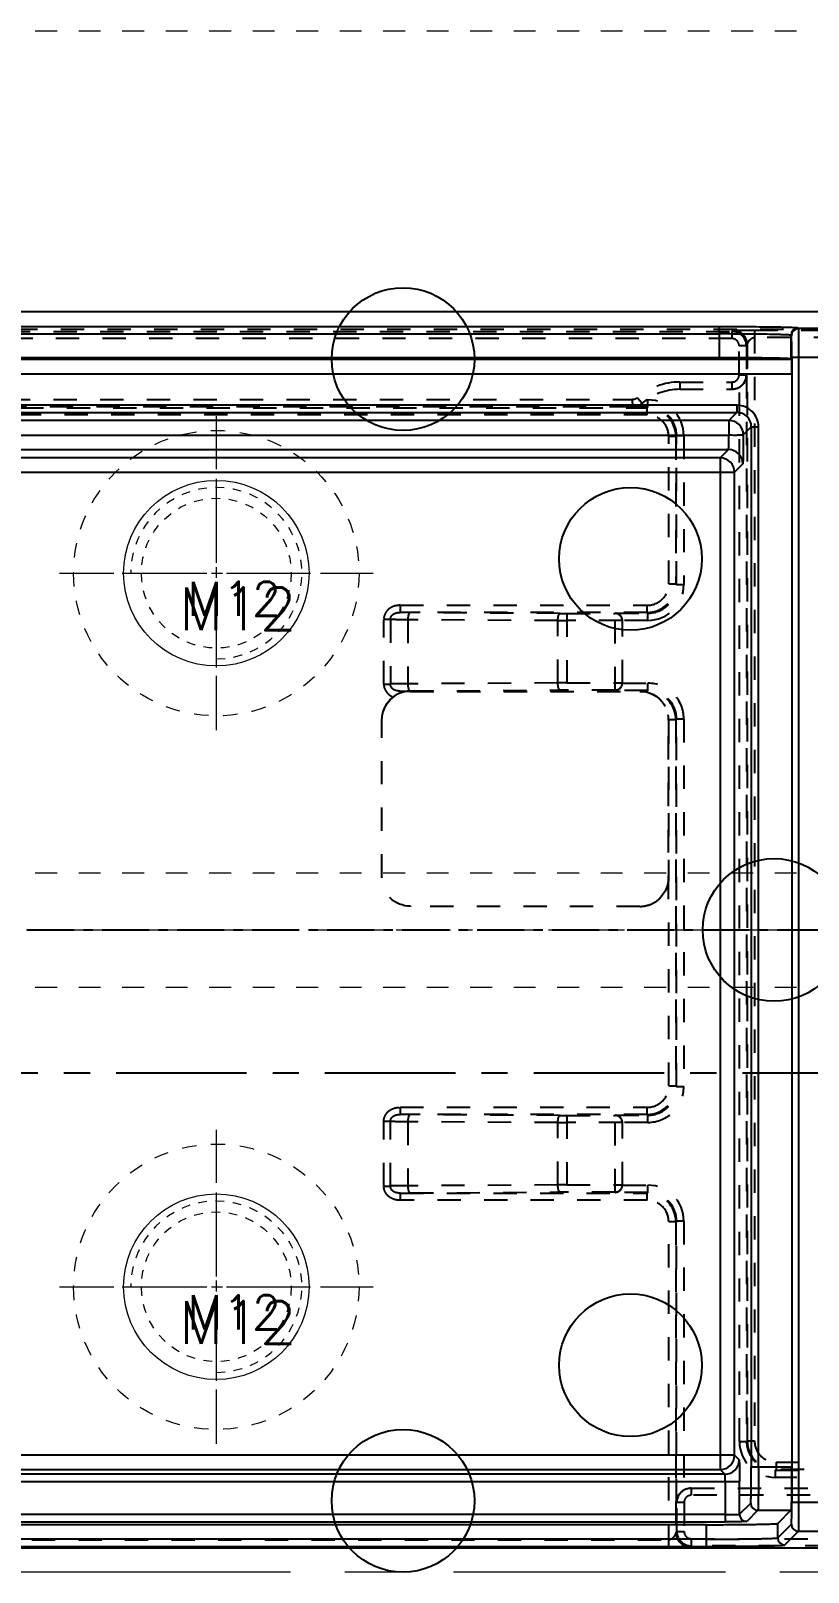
# Model space of a CAD drawing. Header units: millimetres. Extents: x 1803 to 4269, y -6912 to 1836.
# Drawn here: x 2831.1 to 2885.6, y -909.7 to -801.7 of the extents above; entities that cross this region are included whole.
import ezdxf

# ---------------------------------------------------------------- set-up
doc = ezdxf.new("R2010")
doc.units = ezdxf.units.MM
doc.header["$LTSCALE"] = 16.335
doc.linetypes.add('CENTER', pattern=[0.6, 0.375, -0.075, 0.075, -0.075])
doc.linetypes.add('HIDDEN', pattern=[0.2, 0.1, -0.1])
doc.layers.get('0').update_dxf_attribs({"linetype": 'CONTINUOUS'})
for name, color, linetype, lineweight in [('cool', 153, 'HIDDEN', 9), ('moldbase', 7, 'CONTINUOUS', 20), ('screw', 33, 'CONTINUOUS', 13)]:
    doc.layers.add(name, color=color, linetype=linetype, lineweight=lineweight)
doc.layers.add('DEFAULT_2', color=8, linetype='HIDDEN')
doc.styles.add('TXT', font='txt.shx', dxfattribs={"bigfont": 'gbcbig.shx'})

# ---------------------------------------------------------------- blocks, each defined once
blk = doc.blocks.new('1')
at = {"layer": 'cool', "ltscale": 0.932966}
for p, q in [((2578.45, -905.66), (3059.79, -905.66)), ((2578.45, -913.66), (3059.79, -913.66))]:
    blk.add_line(p, q, dxfattribs=at)
at = {"layer": 'cool', "color": 1, "linetype": 'CENTER', "ltscale": 0.621977}
blk.add_line((2564.12, -909.66), (3074.12, -909.66), dxfattribs=at)
blk = doc.blocks.new('screw_m12_g')
at = {"layer": 'screw', "color": 1, "linetype": 'CENTER', "ltscale": 0.373186}
for p, q in [((0, -6.6), (0, 6.6)), ((-6.6, 0), (6.6, 0))]:
    blk.add_line(p, q, dxfattribs=at)
at = {"layer": 'screw', "color": 33, "linetype": 'HIDDEN', "ltscale": 0.373186}
blk.add_circle((0, 0), 5.25, dxfattribs=at)
at = {"layer": 'screw', "color": 92, "linetype": 'HIDDEN', "ltscale": 0.373186}
blk.add_arc((0, 0), 6, 270, 180, dxfattribs=at)
at = {"layer": 'screw', "color": 6, "style": 'TXT'}
blk.add_text('M12', height=2.4, dxfattribs=at).set_placement((-2.04, -3))
blk = doc.blocks.new('screw_m12_i')
at = {"layer": 'screw', "color": 1, "linetype": 'CENTER', "ltscale": 0.621977}
for p, q in [((0, -11), (0, 11)), ((-11, 0), (11, 0))]:
    blk.add_line(p, q, dxfattribs=at)
at = {"layer": 'screw', "color": 8, "linetype": 'HIDDEN', "ltscale": 0.621977}
blk.add_circle((0, 0), 10, dxfattribs=at)
at = {"layer": 'screw', "color": 33}
blk.add_circle((0, 0), 6.5, dxfattribs=at)
at = {"layer": 'screw', "color": 6, "style": 'TXT'}
blk.add_text('M12', height=3, dxfattribs=at).set_placement((-2.6, -4))

msp = doc.modelspace()

# ---------------------------------------------------------------- linework, layer by layer
at = {"color": 7, "linetype": 'Continuous'}
for p, q in [((2918.102, -821.337), (2723.152, -821.337)), ((2879.365, -822.398), (2725.695, -822.398)), ((2725.695, -822.9), (2879.365, -822.9)), ((2879.365, -822.398), (2879.365, -824.566)), ((2884.906, -822.521), (2884.906, -822.493)), ((2886.265, -822.521), (2884.906, -822.521)), ((2884.418, -823.024), (2884.389, -822.995)), ((2884.389, -824.652), (2884.389, -822.995)), ((2884.403, -824.68), (2624.673, -824.68)), ((2879.365, -824.566), (2629.711, -824.566)), ((2884.403, -824.68), (2884.403, -824.652)), ((2884.443, -824.531), (2884.443, -904.786)), ((2884.443, -824.531), (2886.741, -824.531)), ((2884.946, -904.786), (2884.946, -824.531)), ((2624.642, -825.685), (2884.435, -825.685)), ((2880.603, -827.895), (2627.971, -827.895)), ((2880.603, -827.895), (2880.603, -828.398)), ((2627.971, -828.398), (2880.603, -828.398)), ((2880.041, -828.96), (2734.246, -828.96)), ((2880.041, -828.96), (2880.603, -828.398)), ((2880.041, -828.96), (2880.041, -829.982)), ((2881.608, -829.403), (2881.046, -829.964)), ((2881.608, -829.403), (2881.608, -902.309)), ((2881.608, -829.403), (2882.11, -829.403)), ((2882.11, -902.309), (2882.11, -829.403)), ((2734.246, -829.982), (2880.041, -829.982)), ((2879.427, -831.584), (2731.692, -831.584)), ((2734.246, -831.004), (2880.006, -831.004)), ((2879.427, -831.584), (2880.006, -831.004)), ((2879.427, -831.584), (2879.427, -902.47)), ((2731.692, -832.588), (2880.432, -832.588)), ((2881.011, -832.009), (2880.432, -832.588)), ((2880.432, -901.466), (2880.432, -832.588)), ((2880.432, -901.466), (2823.121, -901.466)), ((2880.432, -901.466), (2880.757, -901.791)), ((2879.752, -902.795), (2823.29, -902.795)), ((2823.615, -902.47), (2879.427, -902.47)), ((2879.752, -902.795), (2879.427, -902.47)), ((2884.435, -902.309), (2881.608, -902.309)), ((2823.29, -903.298), (2880.783, -903.298)), ((2879.778, -903.298), (2879.778, -906.131)), ((2880.783, -905.603), (2880.783, -903.298)), ((2880.783, -905.603), (2881.564, -904.821)), ((2886.741, -904.786), (2884.443, -904.786)), ((2879.778, -905.628), (2781.637, -905.628)), ((2882.067, -905.323), (2881.285, -906.105)), ((2882.067, -905.323), (2884.383, -905.323)), ((2884.383, -905.323), (2883.459, -906.247)), ((2878.435, -906.333), (2630.641, -906.333)), ((2781.637, -906.131), (2879.778, -906.131)), ((2878.435, -906.333), (2878.435, -907.849)), ((2879.786, -906.329), (2879.976, -906.328)), ((2881.294, -906.317), (2881.363, -906.316)), ((2883.459, -907.252), (2883.459, -906.247)), ((2883.459, -907.252), (2884.418, -906.294)), ((2884.92, -906.796), (2883.962, -907.754)), ((2884.92, -906.796), (2886.265, -906.796)), ((3014.582, -907.981), (2621.145, -907.981)), ((2878.435, -907.347), (2630.641, -907.347)), ((2630.641, -907.849), (2878.436, -907.849))]:
    msp.add_line(p, q, dxfattribs=at)
at = {"color": 1, "linetype": 'CENTER', "ltscale": 0.536226}
msp.add_line((2620.642, -864.659), (3017.597, -864.659), dxfattribs=at)
at = {"color": 1, "linetype": 'CENTER', "ltscale": 1.492746}
msp.add_line((2559.12, -874.659), (3079.12, -874.659), dxfattribs=at)
for centre in [(2857.203, -824.659), (2873.139, -838.659), (2883.203, -864.659), (2873.139, -895.159), (2857.203, -904.659)]:
    msp.add_circle(centre, 5)
at = {"color": 7, "linetype": 'Continuous'}
for centre, radius, start, end in [((2884.892, -822.995), 0.503, 90.02106, 179.97894), ((2884.92, -823.024), 0.502, 90.00092, 179.99908), ((2880.603, -829.403), 1.507, 359.99916, 90.00084), ((2880.041, -829.965), 1.005, 0.02096, 89.97904), ((2880.603, -829.402), 1.005, 359.98404, 90.01596), ((2879.427, -832.589), 1.005, 0.02096, 89.97904), ((2880.006, -832.009), 1.005, 0.02095, 89.97905), ((2879.427, -901.465), 1.005, 270.02054, 359.90846), ((2879.752, -901.79), 1.005, 270.02095, 359.97906), ((2882.067, -904.821), 0.502, 180.00092, 269.99908), ((2881.285, -905.602), 0.503, 180.02106, 269.97895), ((2878.437, -624.76), 281.573, 269.99967, 270.27442), ((2878.797, -692.935), 213.396, 270.31663, 270.67046), ((2884.92, -906.294), 0.502, 180.00092, 269.99908), ((2883.962, -907.252), 0.503, 180.02106, 269.97894)]:
    msp.add_arc(centre, radius, start, end, dxfattribs=at)
for points, knots in [([(2884.891, -822.493), (2884.889, -822.49), (2884.876, -822.487), (2884.852, -822.482), (2884.815, -822.478), (2884.74, -822.471), (2884.615, -822.464), (2884.428, -822.455), (2884.193, -822.447), (2883.913, -822.439), (2883.59, -822.432), (2883.083, -822.423), (2882.368, -822.413), (2881.432, -822.404), (2880.418, -822.399), (2879.721, -822.398), (2879.365, -822.398)], [0, 0, 0, 0, 0.0021955, 0.0066567, 0.013424, 0.0224921, 0.0474704, 0.0814318, 0.1240348, 0.1748588, 0.2334729, 0.2993147, 0.450024, 0.6214111, 0.8072596, 1, 1, 1, 1]), ([(2884.389, -822.995), (2884.387, -822.992), (2884.375, -822.99), (2884.353, -822.985), (2884.319, -822.981), (2884.251, -822.974), (2884.137, -822.966), (2883.967, -822.958), (2883.754, -822.95), (2883.499, -822.942), (2883.206, -822.935), (2882.745, -822.925), (2882.095, -822.915), (2881.244, -822.907), (2880.322, -822.902), (2879.688, -822.9), (2879.365, -822.9)], [0, 0, 0, 0, 0.0022374, 0.0067289, 0.0135224, 0.0226108, 0.0475989, 0.0815243, 0.1241477, 0.1750084, 0.2335896, 0.2993736, 0.4501439, 0.6215065, 0.807136, 1, 1, 1, 1]), ([(2884.946, -824.531), (2884.946, -824.402), (2884.946, -824.148), (2884.944, -823.78), (2884.942, -823.439), (2884.939, -823.14), (2884.936, -822.921), (2884.932, -822.775), (2884.93, -822.69), (2884.928, -822.622), (2884.926, -822.572), (2884.922, -822.541), (2884.923, -822.525), (2884.92, -822.521)], [0, 0, 0, 0, 0.1925435, 0.3786157, 0.550136, 0.700849, 0.8252152, 0.8760961, 0.9187359, 0.9526623, 0.9776298, 0.9934554, 1, 1, 1, 1]), ([(2884.443, -824.531), (2884.443, -824.434), (2884.443, -824.244), (2884.442, -823.967), (2884.439, -823.712), (2884.436, -823.488), (2884.433, -823.324), (2884.43, -823.214), (2884.428, -823.15), (2884.425, -823.099), (2884.424, -823.061), (2884.42, -823.039), (2884.42, -823.026), (2884.418, -823.024)], [0, 0, 0, 0, 0.192526, 0.3785861, 0.5500684, 0.7007302, 0.8250688, 0.8759443, 0.9185824, 0.9525155, 0.9775025, 0.9933648, 1, 1, 1, 1]), ([(2884.389, -824.652), (2884.386, -824.649), (2884.375, -824.647), (2884.353, -824.642), (2884.319, -824.639), (2884.251, -824.633), (2884.137, -824.626), (2883.967, -824.618), (2883.754, -824.611), (2883.499, -824.603), (2883.206, -824.597), (2882.745, -824.588), (2882.095, -824.579), (2881.244, -824.572), (2880.322, -824.567), (2879.688, -824.566), (2879.365, -824.566)], [0, 0, 0, 0, 0.0021958, 0.0066577, 0.0134262, 0.0224955, 0.0474763, 0.0814393, 0.1240438, 0.1748686, 0.233482, 0.2993223, 0.4500266, 0.6214086, 0.8072589, 1, 1, 1, 1]), ([(2884.417, -824.68), (2884.419, -824.682), (2884.419, -824.69), (2884.421, -824.705), (2884.422, -824.731), (2884.425, -824.781), (2884.427, -824.866), (2884.43, -824.989), (2884.432, -825.139), (2884.434, -825.374), (2884.435, -825.558), (2884.435, -825.685)], [0, 0, 0, 0, 0.0066404, 0.0225036, 0.0474893, 0.0814207, 0.1749342, 0.2992755, 0.449938, 0.6214192, 1, 1, 1, 1]), ([(2880.006, -831.004), (2880.009, -831.003), (2880.011, -830.993), (2880.014, -830.978), (2880.017, -830.952), (2880.022, -830.9), (2880.027, -830.814), (2880.032, -830.688), (2880.036, -830.536), (2880.04, -830.297), (2880.041, -830.11), (2880.041, -829.982)], [0, 0, 0, 0, 0.0074039, 0.0239231, 0.0495076, 0.0838371, 0.1772643, 0.3011929, 0.4519844, 0.6233854, 1, 1, 1, 1]), ([(2880.041, -829.964), (2880.167, -829.973), (2880.352, -829.982), (2880.587, -829.98), (2880.736, -829.977), (2880.86, -829.974), (2880.944, -829.972), (2880.995, -829.97), (2881.021, -829.969), (2881.036, -829.966), (2881.044, -829.966), (2881.046, -829.964)], [0, 0, 0, 0, 0.3784747, 0.5499474, 0.7006701, 0.8250438, 0.9185664, 0.9525021, 0.9774905, 0.9933568, 1, 1, 1, 1]), ([(2881.046, -829.964), (2881.046, -830.095), (2881.045, -830.352), (2881.044, -830.726), (2881.041, -831.072), (2881.036, -831.377), (2881.032, -831.6), (2881.028, -831.749), (2881.025, -831.837), (2881.022, -831.906), (2881.02, -831.958), (2881.014, -831.988), (2881.014, -832.006), (2881.011, -832.009)], [0, 0, 0, 0, 0.1915005, 0.3769937, 0.5485202, 0.699567, 0.8243427, 0.8754159, 0.9182338, 0.9523175, 0.9774154, 0.9933451, 1, 1, 1, 1]), ([(2880.757, -901.791), (2880.759, -901.793), (2880.759, -901.806), (2880.763, -901.828), (2880.764, -901.866), (2880.767, -901.917), (2880.769, -901.981), (2880.772, -902.091), (2880.775, -902.254), (2880.779, -902.479), (2880.781, -902.734), (2880.782, -903.011), (2880.783, -903.201), (2880.783, -903.298)], [0, 0, 0, 0, 0.0066404, 0.0225032, 0.0474883, 0.081419, 0.124056, 0.1749316, 0.2992716, 0.4499335, 0.6214149, 0.8074744, 1, 1, 1, 1]), ([(2879.778, -903.298), (2879.778, -903.235), (2879.777, -903.142), (2879.774, -903.025), (2879.771, -902.95), (2879.767, -902.889), (2879.763, -902.841), (2879.758, -902.815), (2879.756, -902.797), (2879.752, -902.795)], [0, 0, 0, 0, 0.3771746, 0.5482502, 0.6986141, 0.8221431, 0.9152862, 0.9752355, 1, 1, 1, 1]), ([(2881.564, -904.821), (2881.568, -904.817), (2881.568, -904.796), (2881.575, -904.758), (2881.577, -904.694), (2881.582, -904.61), (2881.585, -904.503), (2881.59, -904.321), (2881.596, -904.048), (2881.601, -903.674), (2881.605, -903.248), (2881.607, -902.787), (2881.608, -902.47), (2881.608, -902.309)], [0, 0, 0, 0, 0.0066229, 0.0224597, 0.047443, 0.0814067, 0.12401, 0.1748332, 0.2992877, 0.4499976, 0.6213872, 0.8072474, 1, 1, 1, 1]), ([(2882.11, -902.309), (2882.11, -902.502), (2882.109, -902.883), (2882.107, -903.436), (2882.103, -903.946), (2882.098, -904.395), (2882.093, -904.723), (2882.088, -904.942), (2882.084, -905.07), (2882.08, -905.172), (2882.077, -905.248), (2882.071, -905.293), (2882.071, -905.318), (2882.067, -905.323)], [0, 0, 0, 0, 0.1927636, 0.3786373, 0.5500488, 0.7007785, 0.825247, 0.8760738, 0.9186785, 0.9526414, 0.9776184, 0.9934368, 1, 1, 1, 1]), ([(2884.435, -902.309), (2884.435, -902.502), (2884.434, -902.883), (2884.431, -903.436), (2884.426, -903.947), (2884.42, -904.395), (2884.414, -904.723), (2884.408, -904.942), (2884.403, -905.07), (2884.398, -905.172), (2884.395, -905.248), (2884.388, -905.293), (2884.388, -905.318), (2884.383, -905.323)], [0, 0, 0, 0, 0.1927497, 0.378608, 0.5499967, 0.7007061, 0.825162, 0.8759869, 0.9185912, 0.9525544, 0.9775358, 0.9933725, 1, 1, 1, 1]), ([(2884.418, -906.294), (2884.42, -906.291), (2884.42, -906.279), (2884.424, -906.256), (2884.425, -906.218), (2884.428, -906.167), (2884.43, -906.103), (2884.433, -905.994), (2884.436, -905.83), (2884.439, -905.605), (2884.442, -905.35), (2884.443, -905.074), (2884.443, -904.883), (2884.443, -904.786)], [0, 0, 0, 0, 0.0066352, 0.0224974, 0.0474845, 0.0814175, 0.1240556, 0.1749311, 0.2992697, 0.4499315, 0.6214138, 0.8074739, 1, 1, 1, 1]), ([(2884.92, -906.796), (2884.923, -906.793), (2884.922, -906.776), (2884.926, -906.746), (2884.928, -906.695), (2884.93, -906.627), (2884.932, -906.542), (2884.936, -906.396), (2884.939, -906.178), (2884.942, -905.878), (2884.944, -905.538), (2884.946, -905.169), (2884.946, -904.915), (2884.946, -904.786)], [0, 0, 0, 0, 0.0065446, 0.0223702, 0.0473377, 0.0812641, 0.1239039, 0.1747848, 0.299151, 0.449864, 0.6213843, 0.8074565, 1, 1, 1, 1]), ([(2879.778, -905.628), (2879.905, -905.628), (2880.089, -905.627), (2880.324, -905.624), (2880.473, -905.621), (2880.596, -905.618), (2880.681, -905.614), (2880.731, -905.61), (2880.757, -905.608), (2880.772, -905.605), (2880.781, -905.604), (2880.783, -905.603)], [0, 0, 0, 0, 0.3781709, 0.5496652, 0.7003415, 0.8240255, 0.9171046, 0.9512454, 0.9766377, 0.9929464, 1, 1, 1, 1]), ([(2881.285, -906.105), (2881.283, -906.107), (2881.27, -906.107), (2881.247, -906.111), (2881.209, -906.113), (2881.159, -906.115), (2881.094, -906.117), (2880.985, -906.12), (2880.821, -906.124), (2880.597, -906.127), (2880.341, -906.129), (2880.065, -906.13), (2879.875, -906.131), (2879.778, -906.131)], [0, 0, 0, 0, 0.0066404, 0.0225029, 0.0474874, 0.0814176, 0.1240543, 0.1749297, 0.2992699, 0.4499321, 0.621414, 0.807474, 1, 1, 1, 1]), ([(2881.363, -906.316), (2881.514, -906.314), (2881.802, -906.31), (2882.209, -906.303), (2882.565, -906.295), (2882.865, -906.287), (2883.105, -906.278), (2883.266, -906.27), (2883.362, -906.262), (2883.41, -906.258), (2883.44, -906.253), (2883.456, -906.25), (2883.459, -906.247)], [0, 0, 0, 0, 0.2165238, 0.4113465, 0.5817227, 0.7252845, 0.8402386, 0.9249054, 0.9555375, 0.9782727, 0.9930654, 1, 1, 1, 1]), ([(2878.435, -907.347), (2878.758, -907.347), (2879.393, -907.345), (2880.314, -907.34), (2881.165, -907.332), (2881.815, -907.322), (2882.276, -907.313), (2882.569, -907.305), (2882.824, -907.297), (2883.038, -907.289), (2883.207, -907.281), (2883.321, -907.273), (2883.389, -907.266), (2883.424, -907.262), (2883.445, -907.258), (2883.457, -907.255), (2883.459, -907.252)], [0, 0, 0, 0, 0.1928641, 0.3784935, 0.549856, 0.7006265, 0.7664104, 0.8249916, 0.8758523, 0.9184757, 0.9524011, 0.9773892, 0.9864776, 0.9932711, 0.9977626, 1, 1, 1, 1]), ([(2878.436, -907.849), (2878.791, -907.849), (2879.489, -907.848), (2880.502, -907.843), (2881.438, -907.834), (2882.153, -907.824), (2882.66, -907.815), (2882.983, -907.808), (2883.263, -907.8), (2883.498, -907.792), (2883.685, -907.783), (2883.81, -907.776), (2883.885, -907.769), (2883.922, -907.765), (2883.946, -907.76), (2883.959, -907.757), (2883.962, -907.754)], [0, 0, 0, 0, 0.1927445, 0.3785967, 0.5499865, 0.7006968, 0.7665382, 0.8251507, 0.8759725, 0.9185729, 0.952532, 0.9775089, 0.9865765, 0.9933435, 0.9978045, 1, 1, 1, 1])]:
    msp.add_open_spline(points, degree=3, knots=knots, dxfattribs=at)
at = {"layer": 'DEFAULT_2', "color": 8, "linetype": 'HIDDEN'}
for p, q in [((2666.091, -822.723), (2880.29, -822.723)), ((2722.147, -822.556), (2919.098, -822.556)), ((2880.255, -823.225), (2880.255, -822.723)), ((2880.29, -822.723), (2880.308, -822.652)), ((2881.833, -822.635), (2881.833, -900.452)), ((2881.833, -822.635), (2903.96, -822.635)), ((2880.255, -823.225), (2666.091, -823.225)), ((2880.758, -825.763), (2880.758, -823.727)), ((2881.26, -823.727), (2880.758, -823.727)), ((2881.33, -823.657), (2881.26, -823.727)), ((2881.26, -823.727), (2881.26, -825.763)), ((2881.33, -900.452), (2881.33, -823.657)), ((2903.96, -823.137), (2881.833, -823.137)), ((2880.758, -825.763), (2881.26, -825.763)), ((2881.278, -825.781), (2881.26, -825.763)), ((2881.278, -825.781), (2881.278, -900.505)), ((2876.596, -826.265), (2876.596, -826.768)), ((2876.596, -826.265), (2880.255, -826.265)), ((2876.596, -826.777), (2880.264, -826.777)), ((2880.255, -826.768), (2880.255, -826.265)), ((2880.264, -826.777), (2880.255, -826.768)), ((2880.775, -900.505), (2880.775, -826.637)), ((2666.091, -827.502), (2873.291, -827.502)), ((2873.295, -828.004), (2666.091, -828.004)), ((2670.283, -828.075), (2874.313, -828.075)), ((2873.295, -828.022), (2873.291, -827.502)), ((2874.366, -828.022), (2873.295, -828.022)), ((2873.621, -827.378), (2873.951, -827.757)), ((2873.951, -827.757), (2873.955, -827.767)), ((2874.268, -827.519), (2874.366, -827.519)), ((2874.313, -828.075), (2874.366, -828.022)), ((2874.313, -828.577), (2874.313, -828.075)), ((2874.366, -828.022), (2874.366, -827.519)), ((2874.313, -828.577), (2670.285, -828.577)), ((2875.82, -840.403), (2875.82, -830.084)), ((2876.323, -830.084), (2875.82, -830.084)), ((2876.323, -830.084), (2876.376, -830.031)), ((2876.323, -830.084), (2876.323, -840.403)), ((2876.376, -840.456), (2876.376, -830.031)), ((2876.878, -830.031), (2876.376, -830.031)), ((2876.878, -830.031), (2876.878, -840.456)), ((2875.82, -840.403), (2876.323, -840.403)), ((2876.323, -840.403), (2876.376, -840.456)), ((2876.376, -840.456), (2876.878, -840.456)), ((2857.002, -841.911), (2857.002, -842.413)), ((2857.002, -841.911), (2874.313, -841.911)), ((2874.313, -842.413), (2874.313, -841.911)), ((2855.852, -847.427), (2855.852, -842.909)), ((2856.315, -842.909), (2855.852, -842.909)), ((2856.315, -842.909), (2856.315, -847.427)), ((2874.313, -842.413), (2857.002, -842.413)), ((2857.536, -842.924), (2857.536, -847.413)), ((2868.054, -842.985), (2857.536, -842.924)), ((2868.212, -842.482), (2857.694, -842.421)), ((2868.054, -847.352), (2868.054, -842.985)), ((2868.686, -842.484), (2868.686, -847.853)), ((2868.686, -842.484), (2872.064, -842.484)), ((2872.567, -842.986), (2868.686, -842.986)), ((2872.064, -842.484), (2872.082, -842.466)), ((2872.064, -847.853), (2872.064, -842.484)), ((2872.082, -842.466), (2874.366, -842.466)), ((2872.567, -842.986), (2872.576, -842.977)), ((2872.576, -847.368), (2872.576, -842.968)), ((2874.366, -842.968), (2872.576, -842.968)), ((2874.313, -842.413), (2874.366, -842.466)), ((2874.366, -842.968), (2874.366, -842.466)), ((2855.852, -847.427), (2856.315, -847.427)), ((2868.054, -847.352), (2857.536, -847.413)), ((2868.686, -847.35), (2872.567, -847.35)), ((2872.576, -847.359), (2872.567, -847.35)), ((2872.576, -847.368), (2874.366, -847.368)), ((2874.366, -847.87), (2874.366, -847.368)), ((2857.694, -847.915), (2868.212, -847.854)), ((2857.73, -847.941), (2857.718, -847.929)), ((2857.73, -847.941), (2873.793, -847.941)), ((2872.064, -847.853), (2868.686, -847.853)), ((2872.082, -847.87), (2872.064, -847.853)), ((2874.366, -847.87), (2872.082, -847.87)), ((2873.811, -847.923), (2873.793, -847.941)), ((2873.811, -847.923), (2874.313, -847.923)), ((2874.366, -847.87), (2874.313, -847.923)), ((2874.313, -847.993), (2874.313, -847.923)), ((2855.72, -849.95), (2855.712, -849.942)), ((2855.72, -860.989), (2855.72, -849.951)), ((2875.803, -849.95), (2875.812, -849.942)), ((2875.803, -849.951), (2875.803, -860.989)), ((2876.323, -849.933), (2875.812, -849.933)), ((2875.82, -875.578), (2875.812, -849.942)), ((2876.376, -849.88), (2876.323, -849.933)), ((2876.323, -849.933), (2876.323, -875.578)), ((2876.376, -875.631), (2876.376, -849.88)), ((2876.878, -849.88), (2876.376, -849.88)), ((2876.878, -849.88), (2876.878, -875.631)), ((2855.72, -860.989), (2855.712, -860.997)), ((2875.803, -860.989), (2875.812, -860.997)), ((2857.73, -862.998), (2857.721, -863.007)), ((2873.802, -863.007), (2857.721, -863.007)), ((2873.793, -862.998), (2873.802, -863.007)), ((2875.82, -875.578), (2876.323, -875.578)), ((2876.323, -875.578), (2876.376, -875.631)), ((2876.376, -875.631), (2876.878, -875.631)), ((2857.002, -877.086), (2857.002, -877.588)), ((2857.002, -877.086), (2874.313, -877.086)), ((2874.313, -877.588), (2857.002, -877.588)), ((2868.212, -877.657), (2857.694, -877.596)), ((2868.686, -877.659), (2868.686, -883.028)), ((2868.686, -877.659), (2872.064, -877.659)), ((2872.064, -877.659), (2872.082, -877.641)), ((2872.064, -883.028), (2872.064, -877.659)), ((2872.082, -877.641), (2874.366, -877.641)), ((2874.313, -877.588), (2874.313, -877.086)), ((2874.313, -877.588), (2874.366, -877.641)), ((2874.366, -878.143), (2874.366, -877.641)), ((2855.852, -882.602), (2855.852, -878.084)), ((2856.315, -878.084), (2855.852, -878.084)), ((2856.315, -882.602), (2856.315, -878.084)), ((2857.536, -878.099), (2857.536, -882.588)), ((2868.054, -878.16), (2857.536, -878.099)), ((2868.054, -882.527), (2868.054, -878.16)), ((2872.567, -878.161), (2868.686, -878.161)), ((2872.567, -878.161), (2872.576, -878.152)), ((2872.576, -882.543), (2872.576, -878.143)), ((2874.366, -878.143), (2872.576, -878.143)), ((2855.852, -882.602), (2856.315, -882.602)), ((2857.002, -883.098), (2857.002, -883.601)), ((2857.002, -883.098), (2874.313, -883.098)), ((2868.054, -882.527), (2857.536, -882.588)), ((2857.694, -883.09), (2868.212, -883.029)), ((2868.686, -882.525), (2872.567, -882.525)), ((2872.064, -883.028), (2868.686, -883.028)), ((2872.082, -883.045), (2872.064, -883.028)), ((2874.366, -883.045), (2872.082, -883.045)), ((2872.576, -882.534), (2872.567, -882.525)), ((2872.576, -882.543), (2874.366, -882.543)), ((2874.366, -883.045), (2874.313, -883.098)), ((2874.313, -883.601), (2874.313, -883.098)), ((2874.366, -883.045), (2874.366, -882.543)), ((2874.313, -883.601), (2857.002, -883.601)), ((2875.82, -907.902), (2875.82, -885.108)), ((2876.323, -885.108), (2875.82, -885.108)), ((2876.376, -885.055), (2876.323, -885.108)), ((2876.323, -885.108), (2876.323, -906.88)), ((2876.376, -904.756), (2876.376, -885.055)), ((2876.878, -885.055), (2876.376, -885.055)), ((2876.878, -885.055), (2876.878, -903.899)), ((2880.775, -900.505), (2881.278, -900.505)), ((2881.33, -900.452), (2881.278, -900.505)), ((2881.33, -900.452), (2881.833, -900.452)), ((2883.34, -902.462), (2883.287, -902.515)), ((2883.287, -902.515), (2883.287, -903.017)), ((2883.287, -902.515), (2947.835, -902.515)), ((2883.34, -901.959), (2883.34, -902.462)), ((2883.34, -901.959), (2977.305, -901.959)), ((2976.785, -902.462), (2883.34, -902.462)), ((2877.394, -903.769), (2944.534, -903.769)), ((2877.398, -903.769), (2877.398, -904.271)), ((2946.861, -903.017), (2883.287, -903.017)), ((2876.376, -904.756), (2876.393, -904.774)), ((2876.393, -906.809), (2876.393, -904.774)), ((2876.896, -904.774), (2876.393, -904.774)), ((2876.896, -904.774), (2876.896, -906.809)), ((2944.534, -904.271), (2877.398, -904.271)), ((2876.323, -906.88), (2876.393, -906.809)), ((2876.393, -906.809), (2876.896, -906.809)), ((2693.97, -907.399), (2875.82, -907.399)), ((2875.82, -907.902), (2693.97, -907.902)), ((2877.363, -907.814), (2877.345, -907.884)), ((2975.234, -907.814), (2877.363, -907.814)), ((2877.398, -907.312), (2877.398, -907.814)), ((2877.398, -907.312), (2975.234, -907.312))]:
    msp.add_line(p, q, dxfattribs=at)
for centre, radius, start, end in [((2880.255, -823.728), 1.005, 0.00872, 89.99128), ((2880.325, -823.657), 1.005, 0.02094, 89.97906), ((2880.255, -823.727), 0.502, 359.99637, 90.00363), ((2880.255, -825.763), 1.005, 270.00872, 359.99128), ((2880.255, -825.763), 0.502, 269.99637, 0.00363), ((2876.596, -830.797), 4.531, 90, 131.02766), ((2876.596, -830.797), 4.02, 90, 131.02766), ((2873.291, -826.999), 1.005, 270.00082, 311.02693), ((2876.463, -830.611), 3.791, 125.37601, 131.40526), ((2874.313, -830.084), 2.01, 0.00255, 89.99745), ((2874.366, -830.031), 2.512, 0.00033, 89.99967), ((2874.366, -830.031), 2.009, 359.99022, 90.00978), ((2874.313, -830.084), 1.507, 359.99579, 90.00421), ((2874.313, -840.403), 2.01, 270.00255, 359.99745), ((2874.313, -840.404), 1.507, 269.99579, 0.00421), ((2874.366, -840.456), 2.512, 270.00033, 359.99967), ((2874.366, -840.457), 2.009, 269.99022, 0.00978), ((2868.676, -698.343), 144.643, 269.75375, 270.00418), ((2868.684, -758.981), 83.502, 269.67594, 270.0013), ((2872.064, -842.986), 0.502, 0.0037, 89.9963), ((2868.684, -995.797), 148.447, 89.99903, 90.24304), ((2872.064, -847.35), 0.503, 270.0218, 359.9782), ((2874.366, -849.88), 2.512, 359.99914, 90.00086), ((2857.721, -849.942), 2.009, 127.11484, 180.00702), ((2858.098, -752.406), 95.523, 269.34247, 269.77207), ((2868.678, -929.212), 81.359, 89.99442, 90.32834), ((2873.792, -849.916), 1.993, 74.84425, 89.46804), ((2874.313, -849.933), 2.01, 0.00256, 89.99744), ((2874.366, -849.88), 2.009, 359.99022, 90.00978), ((2873.798, -849.942), 2.014, 0.0098, 10.14079), ((2874.313, -875.578), 2.01, 270.00256, 359.99744), ((2874.313, -875.579), 1.507, 269.99579, 0.00421), ((2874.366, -875.631), 2.512, 269.99915, 0.00085), ((2874.366, -875.632), 2.009, 269.99022, 0.00978), ((2868.684, -794.156), 83.502, 269.67594, 270.0013), ((2872.064, -878.161), 0.502, 359.99383, 90.00617), ((2868.676, -733.518), 144.643, 269.75375, 270.00418), ((2868.684, -1030.972), 148.447, 89.99903, 90.24304), ((2868.678, -964.387), 81.359, 89.99442, 90.32834), ((2872.064, -882.525), 0.502, 270.0033, 359.9967), ((2874.313, -885.108), 2.01, 0.00256, 89.99744), ((2874.366, -885.055), 2.512, 0.00033, 89.99967), ((2874.366, -885.055), 2.009, 359.99022, 90.00978), ((2874.313, -885.108), 1.507, 359.99579, 90.00421), ((2883.287, -900.505), 2.512, 180.00033, 269.99967), ((2883.287, -900.505), 2.009, 179.99022, 270.00978), ((2883.34, -900.452), 2.01, 180.00256, 269.99744), ((2883.34, -900.452), 1.507, 179.99579, 270.00421), ((2877.398, -904.774), 1.005, 90.00872, 179.99128), ((2877.398, -904.774), 0.502, 89.99637, 180.00363), ((2877.328, -906.879), 1.005, 180.02095, 269.97905), ((2877.398, -906.809), 1.005, 180.00872, 269.99128), ((2877.398, -906.809), 0.502, 179.99637, 270.00363)]:
    msp.add_arc(centre, radius, start, end, dxfattribs=at)
at = {"layer": 'DEFAULT_2', "color": 8, "linetype": 'HIDDEN', "extrusion": (0, 0, -1)}
for centre, major_axis, start_param, end_param in [((2880.264, -825.772), (-0.711, 0.711), -2.8897468, -2.3563468), ((2857.731, -849.951), (-1.422, 1.422), -0.7852591, 0.7852591), ((2873.793, -849.951), (1.422, 1.422), -0.7852601, 0.7852601), ((2857.731, -860.988), (-1.422, -1.422), -0.7852591, 0.7852591), ((2873.793, -860.988), (1.422, -1.422), -0.7852601, 0.7852601), ((2877.389, -904.765), (-0.711, 0.711), 0.2518459, 0.7852459)]:
    msp.add_ellipse(centre, major_axis=major_axis, ratio=0.9996955, start_param=start_param, end_param=end_param, dxfattribs=at)
at = {"layer": 'DEFAULT_2', "color": 8, "linetype": 'HIDDEN'}
for points, knots in [([(2880.308, -822.652), (2880.311, -822.65), (2880.323, -822.652), (2880.343, -822.649), (2880.379, -822.648), (2880.431, -822.646), (2880.498, -822.644), (2880.577, -822.642), (2880.702, -822.64), (2880.876, -822.638), (2881.099, -822.636), (2881.421, -822.635), (2881.667, -822.635), (2881.833, -822.635)], [0, 0, 0, 0, 0.0069708, 0.0199696, 0.0430379, 0.0770823, 0.1220921, 0.174469, 0.2336562, 0.3673574, 0.5159708, 0.6739321, 1, 1, 1, 1]), ([(2881.33, -823.657), (2881.341, -823.625), (2881.368, -823.531), (2881.449, -823.375), (2881.597, -823.21), (2881.751, -823.137), (2881.833, -823.137)], [0, 0, 0, 0, 0.132783, 0.3837706, 0.6792279, 1, 1, 1, 1]), ([(2881.278, -825.781), (2881.276, -825.941), (2881.185, -826.287), (2880.932, -826.545), (2880.775, -826.637)], [0, 0, 0, 0, 0.4689985, 1, 1, 1, 1]), ([(2873.955, -827.767), (2873.862, -827.849), (2873.653, -827.975), (2873.413, -828.02), (2873.298, -828.022)], [0, 0, 0, 0, 0.5178335, 1, 1, 1, 1]), ([(2857.002, -841.911), (2856.861, -841.911), (2856.577, -841.947), (2856.192, -842.146), (2855.918, -842.484), (2855.852, -842.769), (2855.852, -842.909)], [0, 0, 0, 0, 0.2505896, 0.5007212, 0.7504811, 1, 1, 1, 1]), ([(2856.315, -842.909), (2856.315, -842.838), (2856.356, -842.69), (2856.512, -842.519), (2856.743, -842.426), (2856.913, -842.413), (2857.002, -842.413)], [0, 0, 0, 0, 0.2276772, 0.4635107, 0.7155222, 1, 1, 1, 1]), ([(2857.536, -842.924), (2857.406, -842.923), (2856.999, -842.921), (2856.592, -842.918), (2856.315, -842.909)], [0, 0, 0, 0, 0.318945, 1, 1, 1, 1]), ([(2857.694, -842.421), (2857.629, -842.421), (2857.398, -842.419), (2857.167, -842.417), (2857.002, -842.413)], [0, 0, 0, 0, 0.2840145, 1, 1, 1, 1]), ([(2857.694, -842.421), (2857.67, -842.423), (2857.617, -842.474), (2857.554, -842.643), (2857.537, -842.805), (2857.536, -842.924)], [0, 0, 0, 0, 0.1317833, 0.3515994, 1, 1, 1, 1]), ([(2868.054, -842.985), (2868.055, -842.866), (2868.072, -842.704), (2868.134, -842.535), (2868.188, -842.484), (2868.212, -842.482)], [0, 0, 0, 0, 0.6479463, 0.8680134, 1, 1, 1, 1]), ([(2872.575, -842.968), (2872.575, -842.829), (2872.452, -842.566), (2872.195, -842.468), (2872.082, -842.466)], [0, 0, 0, 0, 0.5527526, 1, 1, 1, 1]), ([(2855.852, -847.427), (2855.852, -847.623), (2855.986, -848.026), (2856.325, -848.268), (2856.509, -848.339)], [0, 0, 0, 0, 0.4992891, 1, 1, 1, 1]), ([(2857.536, -847.413), (2857.406, -847.413), (2856.999, -847.416), (2856.592, -847.419), (2856.315, -847.427)], [0, 0, 0, 0, 0.318945, 1, 1, 1, 1]), ([(2857.002, -847.923), (2856.913, -847.924), (2856.743, -847.911), (2856.512, -847.818), (2856.356, -847.646), (2856.315, -847.499), (2856.315, -847.427)], [0, 0, 0, 0, 0.284474, 0.5364868, 0.77232, 1, 1, 1, 1]), ([(2857.536, -847.413), (2857.537, -847.531), (2857.554, -847.694), (2857.616, -847.863), (2857.67, -847.914), (2857.694, -847.915)], [0, 0, 0, 0, 0.6479469, 0.8680135, 1, 1, 1, 1]), ([(2868.212, -847.854), (2868.188, -847.853), (2868.134, -847.802), (2868.072, -847.633), (2868.055, -847.47), (2868.054, -847.352)], [0, 0, 0, 0, 0.1317836, 0.3515999, 1, 1, 1, 1]), ([(2872.082, -847.87), (2872.195, -847.868), (2872.452, -847.771), (2872.575, -847.508), (2872.575, -847.368)], [0, 0, 0, 0, 0.4472931, 1, 1, 1, 1]), ([(2857.718, -847.929), (2857.499, -847.928), (2857.064, -847.999), (2856.678, -848.211), (2856.509, -848.339)], [0, 0, 0, 0, 0.5068373, 1, 1, 1, 1]), ([(2857.002, -847.923), (2857.051, -847.922), (2857.281, -847.918), (2857.512, -847.916), (2857.694, -847.915)], [0, 0, 0, 0, 0.2108969, 1, 1, 1, 1]), ([(2874.313, -847.993), (2874.672, -848.09), (2875.357, -848.496), (2875.713, -849.213), (2875.78, -849.587)], [0, 0, 0, 0, 0.494453, 1, 1, 1, 1]), ([(2873.802, -863.007), (2874.067, -863.007), (2874.602, -862.9), (2875.277, -862.441), (2875.72, -861.756), (2875.82, -861.221), (2875.82, -860.956)], [0, 0, 0, 0, 0.2499845, 0.4999041, 0.7498663, 1, 1, 1, 1]), ([(2855.852, -878.084), (2855.852, -877.944), (2855.918, -877.659), (2856.192, -877.321), (2856.577, -877.122), (2856.861, -877.086), (2857.002, -877.086)], [0, 0, 0, 0, 0.2495155, 0.4992736, 0.7494047, 1, 1, 1, 1]), ([(2856.315, -878.084), (2856.315, -878.013), (2856.356, -877.865), (2856.512, -877.694), (2856.743, -877.601), (2856.913, -877.588), (2857.002, -877.588)], [0, 0, 0, 0, 0.2276792, 0.4635112, 0.7155228, 1, 1, 1, 1]), ([(2857.694, -877.596), (2857.629, -877.596), (2857.398, -877.594), (2857.167, -877.592), (2857.002, -877.588)], [0, 0, 0, 0, 0.2840145, 1, 1, 1, 1]), ([(2857.694, -877.596), (2857.67, -877.598), (2857.617, -877.649), (2857.554, -877.818), (2857.537, -877.98), (2857.536, -878.099)], [0, 0, 0, 0, 0.1317833, 0.3515994, 1, 1, 1, 1]), ([(2868.054, -878.16), (2868.055, -878.041), (2868.072, -877.879), (2868.134, -877.71), (2868.188, -877.659), (2868.212, -877.657)], [0, 0, 0, 0, 0.6479463, 0.8680134, 1, 1, 1, 1]), ([(2872.575, -878.143), (2872.575, -878.004), (2872.452, -877.741), (2872.195, -877.643), (2872.082, -877.641)], [0, 0, 0, 0, 0.5527526, 1, 1, 1, 1]), ([(2857.536, -878.099), (2857.406, -878.098), (2856.999, -878.096), (2856.592, -878.093), (2856.315, -878.084)], [0, 0, 0, 0, 0.318945, 1, 1, 1, 1]), ([(2857.002, -883.601), (2856.861, -883.601), (2856.577, -883.564), (2856.193, -883.366), (2855.918, -883.028), (2855.852, -882.743), (2855.852, -882.602)], [0, 0, 0, 0, 0.2503508, 0.5005088, 0.7503504, 1, 1, 1, 1]), ([(2857.536, -882.588), (2857.406, -882.588), (2856.999, -882.591), (2856.592, -882.594), (2856.315, -882.602)], [0, 0, 0, 0, 0.318945, 1, 1, 1, 1]), ([(2857.002, -883.098), (2856.913, -883.099), (2856.743, -883.086), (2856.512, -882.993), (2856.356, -882.821), (2856.315, -882.674), (2856.315, -882.602)], [0, 0, 0, 0, 0.2844792, 0.5364892, 0.7723224, 1, 1, 1, 1]), ([(2857.002, -883.098), (2857.051, -883.097), (2857.281, -883.093), (2857.512, -883.091), (2857.694, -883.09)], [0, 0, 0, 0, 0.2108969, 1, 1, 1, 1]), ([(2857.536, -882.588), (2857.537, -882.706), (2857.554, -882.869), (2857.616, -883.038), (2857.67, -883.089), (2857.694, -883.09)], [0, 0, 0, 0, 0.6479469, 0.8680135, 1, 1, 1, 1]), ([(2868.212, -883.029), (2868.188, -883.028), (2868.134, -882.977), (2868.072, -882.808), (2868.055, -882.645), (2868.054, -882.527)], [0, 0, 0, 0, 0.1317836, 0.3515999, 1, 1, 1, 1]), ([(2872.082, -883.045), (2872.195, -883.043), (2872.452, -882.946), (2872.575, -882.683), (2872.575, -882.543)], [0, 0, 0, 0, 0.4472931, 1, 1, 1, 1]), ([(2876.376, -904.756), (2876.378, -904.596), (2876.468, -904.25), (2876.722, -903.992), (2876.878, -903.899)], [0, 0, 0, 0, 0.4689985, 1, 1, 1, 1]), ([(2876.323, -906.88), (2876.312, -906.912), (2876.285, -907.006), (2876.205, -907.161), (2876.056, -907.326), (2875.902, -907.399), (2875.82, -907.399)], [0, 0, 0, 0, 0.132783, 0.3837706, 0.6792279, 1, 1, 1, 1]), ([(2877.345, -907.884), (2877.343, -907.887), (2877.331, -907.884), (2877.31, -907.888), (2877.274, -907.889), (2877.222, -907.891), (2877.155, -907.893), (2877.076, -907.894), (2876.951, -907.896), (2876.778, -907.898), (2876.554, -907.9), (2876.232, -907.902), (2875.986, -907.902), (2875.82, -907.902)], [0, 0, 0, 0, 0.0069708, 0.0199696, 0.0430379, 0.0770823, 0.1220921, 0.174469, 0.2336562, 0.3673574, 0.5159708, 0.6739321, 1, 1, 1, 1])]:
    msp.add_open_spline(points, degree=3, knots=knots, dxfattribs=at)
msp.add_open_spline([(2873.621, -827.378), (2873.532, -827.455), (2873.409, -827.502), (2873.291, -827.502)], degree=3, dxfattribs=at)
at = {"layer": 'moldbase', "color": 1, "linetype": 'CENTER', "ltscale": 3.109887}
msp.add_line((3154.12, -909.659), (2484.12, -909.659), dxfattribs=at)

# ---------------------------------------------------------------- block references
at = {"xscale": -1, "rotation": 180}
msp.add_blockref('1', (0, -1707.317), dxfattribs=at)
msp.add_blockref('1', (0, 45))
at = {"layer": 'screw'}
for name, p in [('screw_m12_i', (2844.12, -839.659)), ('screw_m12_g', (2844.12, -839.659)), ('screw_m12_i', (2844.12, -889.659)), ('screw_m12_g', (2844.12, -889.659))]:
    msp.add_blockref(name, p, dxfattribs=at)

doc.saveas('drawing.dxf')
